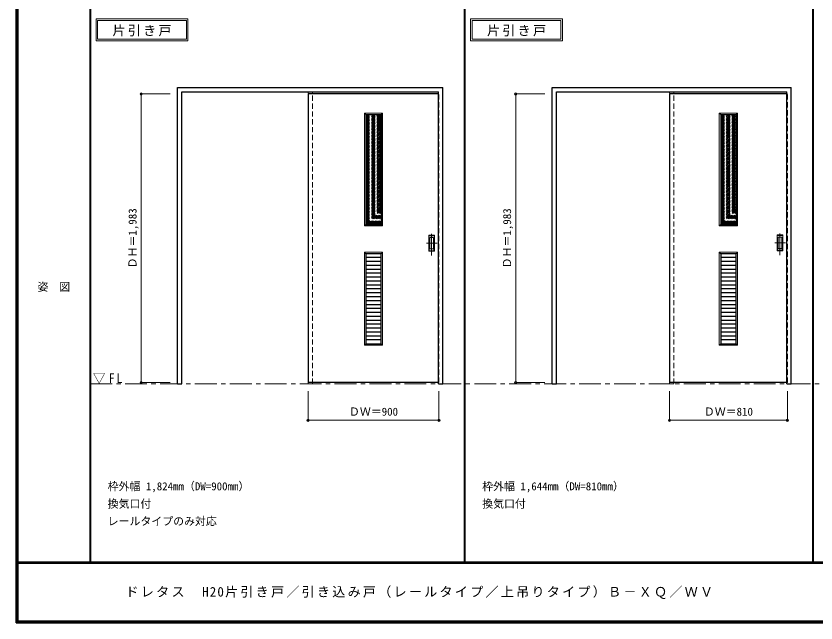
# Model space of a CAD drawing. Units: millimetres, scale not verified. Extents: x -6000 to 5700, y -4307 to 4260.
# Drawn here: x -6000 to -502, y -4205 to -36 of the extents above; entities that cross this region are included whole.
import ezdxf
from ezdxf.enums import TextEntityAlignment as Align

# ---------------------------------------------------------------- set-up
doc = ezdxf.new("R2010")
doc.units = ezdxf.units.MM
doc.header["$LTSCALE"] = 30
doc.header["$PDMODE"] = 32
doc.header["$PDSIZE"] = 15
doc.linetypes.add('CHAIN1', pattern=[8, 5, -1, 1, -1])
doc.linetypes.add('DASHED1', pattern=[1.8, 1.2, -0.6])
for name, color, linetype, lineweight in [('0-1_通り芯', 7, 'CHAIN1', 18), ('0-2_扉', 4, 'DASHED1', 9), ('0-4_枠', 3, 'Continuous', 25), ('0-6_引手', 7, 'Continuous', 18), ('0-A_文字', 7, 'Continuous', 18), ('0-B_寸法', 7, 'Continuous', 9), ('0-C_ハッチ', 4, 'DASHED1', 9), ('F-1_枠', 6, 'Continuous', 40)]:
    doc.layers.add(name, color=color, linetype=linetype, lineweight=lineweight)
doc.layers.add('F-A_文字', color=7, linetype='Continuous')
doc.styles.add('ＭＳ ゴシック', font='')
doc.styles.get('ＭＳ ゴシック').set_extended_font_data('MS Gothic')

msp = doc.modelspace()

# ---------------------------------------------------------------- linework, layer by layer
at = {"layer": '0-1_通り芯'}
msp.add_line((-5490, -2562.5), (5690, -2562.5), dxfattribs=at)
at = {"layer": '0-2_扉'}
for p, q in [((-3993, -571), (-3993, -575)), ((-3096, -571), (-3093, -571)), ((-3093, -2554), (-3093, -571)), ((-1509, -571), (-1509, -575)), ((-702, -571), (-699, -571)), ((-3096, -2554), (-3093, -2554))]:
    msp.add_line(p, q, dxfattribs=at)
at = {"layer": '0-2_扉', "color": 3, "linetype": 'Continuous', "lineweight": 25}
for p, q in [((-3096, -571), (-3993, -571)), ((-3993, -571), (-3993, -2554)), ((-1509, -571), (-1509, -2554)), ((-702, -571), (-1509, -571)), ((-3096, -2554), (-3993, -2554)), ((-702, -2554), (-1509, -2554))]:
    msp.add_line(p, q, dxfattribs=at)
at = {"layer": '0-2_扉'}
msp.add_lwpolyline([(-702, -2554), (-699, -2554), (-699, -571)], dxfattribs=at)
at = {"layer": '0-4_枠'}
for p, q in [((-4890, -2562.5), (-4890, -527.5)), ((-4890, -527.5), (-3066, -527.5)), ((-3066, -2562.5), (-3066, -527.5)), ((-2316, -2562.5), (-2316, -527.5)), ((-2316, -527.5), (-672, -527.5)), ((-672, -2562.5), (-672, -527.5)), ((-4860, -557.5), (-3096, -557.5)), ((-3096, -2562.5), (-3096, -557.5)), ((-2286, -557.5), (-702, -557.5)), ((-702, -2562.5), (-702, -557.5)), ((-3096, -2562.5), (-3066, -2562.5)), ((-702, -2562.5), (-672, -2562.5))]:
    msp.add_line(p, q, dxfattribs=at)
at = {"layer": '0-4_枠', "color": 4, "linetype": 'DASHED1', "lineweight": 9}
for p, q in [((-3993, -2562.5), (-3993, -557.5)), ((-3963, -2562.5), (-3963, -557.5)), ((-1509, -2562.5), (-1509, -557.5)), ((-1479, -2562.5), (-1479, -557.5)), ((-3993, -2562.5), (-3963, -2562.5)), ((-1509, -2562.5), (-1479, -2562.5))]:
    msp.add_line(p, q, dxfattribs=at)
at = {"layer": '0-4_枠'}
for points in [[(-4890, -2562.5), (-4860, -2562.5), (-4860, -557.5)], [(-2316, -2562.5), (-2286, -2562.5), (-2286, -557.5)]]:
    msp.add_lwpolyline(points, dxfattribs=at)
at = {"layer": '0-6_引手', "linetype": 'CHAIN1'}
for p, q in [((-3144, -1681.73), (-3144, -1510.88)), ((-750, -1679.33), (-750, -1508.48)), ((-711.93, -1594.1), (-784.44, -1594.1)), ((-3105.93, -1596.5), (-3178.44, -1596.5))]:
    msp.add_line(p, q, dxfattribs=at)
at = {"layer": '0-6_引手'}
for p, q in [((-731, -1539.1), (-769, -1539.1)), ((-769, -1649.1), (-769, -1539.1)), ((-731, -1649.1), (-731, -1539.1)), ((-3125, -1541.5), (-3163, -1541.5)), ((-3163, -1651.5), (-3163, -1541.5)), ((-3131.5, -1557.5), (-3156.5, -1557.5)), ((-3156.5, -1635.5), (-3156.5, -1557.5)), ((-3131.5, -1635.5), (-3131.5, -1557.5)), ((-3125, -1651.5), (-3125, -1541.5)), ((-737.5, -1555.1), (-762.5, -1555.1)), ((-762.5, -1633.1), (-762.5, -1555.1)), ((-737.5, -1633.1), (-737.5, -1555.1)), ((-3131.5, -1635.5), (-3156.5, -1635.5)), ((-731, -1649.1), (-769, -1649.1)), ((-737.5, -1633.1), (-762.5, -1633.1)), ((-3125, -1651.5), (-3163, -1651.5))]:
    msp.add_line(p, q, dxfattribs=at)
at = {"layer": '0-6_引手', "linetype": 'DASHED1'}
for p, q in [((-3160, -1647.5), (-3160, -1545.5)), ((-766, -1645.1), (-766, -1543.1)), ((-3128, -1647.5), (-3160, -1647.5)), ((-734, -1645.1), (-766, -1645.1))]:
    msp.add_line(p, q, dxfattribs=at)
for points in [[(-3128, -1647.5), (-3128, -1545.5), (-3160, -1545.5)], [(-734, -1645.1), (-734, -1543.1), (-766, -1543.1)]]:
    msp.add_lwpolyline(points, dxfattribs=at)
at = {"layer": '0-A_文字'}
for p, q in [((-5450, -55.5), (-5450, -205.5)), ((-5440, -65.5), (-5440, -195.5)), ((-5440, -65.5), (-4828.97, -65.5)), ((-4828.97, -65.5), (-4828.97, -195.5)), ((-2876, -55.5), (-2876, -205.5)), ((-2866, -65.5), (-2866, -195.5)), ((-2866, -65.5), (-2254.97, -65.5)), ((-2254.97, -65.5), (-2254.97, -195.5)), ((-5450, -205.5), (-4818.97, -205.5)), ((-5440, -195.5), (-4828.97, -195.5)), ((-2876, -205.5), (-2244.97, -205.5)), ((-2866, -195.5), (-2254.97, -195.5))]:
    msp.add_line(p, q, dxfattribs=at)
for points in [[(-5450, -55.5), (-4818.97, -55.5), (-4818.97, -205.5)], [(-2876, -55.5), (-2244.97, -55.5), (-2244.97, -205.5)]]:
    msp.add_lwpolyline(points, dxfattribs=at)
at = {"layer": '0-B_寸法', "color": 4}
for p, q in [((-5140, -571), (-5140, -2554)), ((-5140, -571), (-4940, -571)), ((-2566, -571), (-2566, -2554)), ((-2566, -571), (-2366, -571)), ((-5140, -2554), (-4940, -2554)), ((-2566, -2554), (-2366, -2554)), ((-3993, -2812.5), (-3993, -2612.5)), ((-3093, -2812.5), (-3093, -2612.5)), ((-1509, -2812.5), (-1509, -2612.5)), ((-699, -2812.5), (-699, -2612.5)), ((-3093, -2812.5), (-3993, -2812.5)), ((-699, -2812.5), (-1509, -2812.5))]:
    msp.add_line(p, q, dxfattribs=at)
at = {"layer": '0-B_寸法'}
for p in [(-5140, -571), (-2566, -571), (-5140, -2554), (-2566, -2554), (-3993, -2812.5), (-3093, -2812.5), (-1509, -2812.5), (-699, -2812.5)]:
    msp.add_point(p, dxfattribs=at)
at = {"layer": '0-C_ハッチ', "color": 7, "linetype": 'Continuous', "lineweight": 18}
for p, q in [((-3605.56, -702.5), (-3595.56, -712.5)), ((-3605.56, -702.5), (-3480.56, -702.5)), ((-3480.56, -702.5), (-3490.56, -712.5)), ((-3480.56, -702.5), (-3480.56, -1477.5)), ((-1166.5, -702.5), (-1156.5, -712.5)), ((-1166.5, -702.5), (-1041.5, -702.5)), ((-1041.5, -702.5), (-1051.5, -712.5)), ((-1041.5, -702.5), (-1041.5, -1477.5)), ((-3595.56, -1467.5), (-3605.56, -1477.5)), ((-3490.56, -1467.5), (-3480.56, -1477.5)), ((-1156.5, -1467.5), (-1166.5, -1477.5)), ((-1051.5, -1467.5), (-1041.5, -1477.5)), ((-3605.56, -1658.5), (-3605.56, -2297.5)), ((-3605.56, -1658.5), (-3595.56, -1668.5)), ((-3605.56, -1658.5), (-3480.56, -1658.5)), ((-3480.56, -1658.5), (-3490.56, -1668.5)), ((-3480.56, -1658.5), (-3480.56, -2297.5)), ((-1166.5, -1658.5), (-1166.5, -2297.5)), ((-1166.5, -1658.5), (-1156.5, -1668.5)), ((-1166.5, -1658.5), (-1041.5, -1658.5)), ((-1041.5, -1658.5), (-1051.5, -1668.5)), ((-1041.5, -1658.5), (-1041.5, -2297.5)), ((-3595.56, -2287.5), (-3605.56, -2297.5)), ((-3605.56, -2297.5), (-3480.56, -2297.5)), ((-3490.56, -2287.5), (-3480.56, -2297.5)), ((-1156.5, -2287.5), (-1166.5, -2297.5)), ((-1166.5, -2297.5), (-1041.5, -2297.5)), ((-1051.5, -2287.5), (-1041.5, -2297.5))]:
    msp.add_line(p, q, dxfattribs=at)
at = {"layer": '0-C_ハッチ', "color": 3, "linetype": 'Continuous', "lineweight": 25}
for p, q in [((-3595.56, -712.5), (-3490.56, -712.5)), ((-3595.56, -712.5), (-3595.56, -1467.5)), ((-3490.56, -712.5), (-3490.56, -1467.5)), ((-1156.5, -712.5), (-1051.5, -712.5)), ((-1156.5, -712.5), (-1156.5, -1467.5)), ((-1051.5, -712.5), (-1051.5, -1467.5)), ((-3595.56, -1467.5), (-3490.56, -1467.5)), ((-1156.5, -1467.5), (-1051.5, -1467.5)), ((-3595.56, -1668.5), (-3595.56, -2287.5)), ((-3490.56, -1668.5), (-3595.56, -1668.5)), ((-3490.56, -1695.41), (-3595.56, -1695.41)), ((-3490.56, -2287.5), (-3490.56, -1668.5)), ((-1156.5, -1668.5), (-1156.5, -2287.5)), ((-1051.5, -1668.5), (-1156.5, -1668.5)), ((-1051.5, -1695.41), (-1156.5, -1695.41)), ((-1051.5, -2287.5), (-1051.5, -1668.5)), ((-3490.56, -1722.33), (-3595.56, -1722.33)), ((-3490.56, -1749.24), (-3595.56, -1749.24)), ((-1051.5, -1722.33), (-1156.5, -1722.33)), ((-1051.5, -1749.24), (-1156.5, -1749.24)), ((-3490.56, -1776.15), (-3595.56, -1776.15)), ((-3490.56, -1803.07), (-3595.56, -1803.07)), ((-1051.5, -1776.15), (-1156.5, -1776.15)), ((-1051.5, -1803.07), (-1156.5, -1803.07)), ((-3490.56, -1829.98), (-3595.56, -1829.98)), ((-3490.56, -1856.89), (-3595.56, -1856.89)), ((-1051.5, -1829.98), (-1156.5, -1829.98)), ((-1051.5, -1856.89), (-1156.5, -1856.89)), ((-3490.56, -1883.8), (-3595.56, -1883.8)), ((-3490.56, -1910.72), (-3595.56, -1910.72)), ((-1051.5, -1883.8), (-1156.5, -1883.8)), ((-1051.5, -1910.72), (-1156.5, -1910.72)), ((-3490.56, -1937.63), (-3595.56, -1937.63)), ((-3490.56, -1964.54), (-3595.56, -1964.54)), ((-1051.5, -1937.63), (-1156.5, -1937.63)), ((-1051.5, -1964.54), (-1156.5, -1964.54)), ((-3490.56, -1991.46), (-3595.56, -1991.46)), ((-3490.56, -2018.37), (-3595.56, -2018.37)), ((-1051.5, -1991.46), (-1156.5, -1991.46)), ((-1051.5, -2018.37), (-1156.5, -2018.37)), ((-3490.56, -2045.28), (-3595.56, -2045.28)), ((-3490.56, -2072.2), (-3595.56, -2072.2)), ((-1051.5, -2045.28), (-1156.5, -2045.28)), ((-1051.5, -2072.2), (-1156.5, -2072.2)), ((-3490.56, -2099.11), (-3595.56, -2099.11)), ((-3490.56, -2126.02), (-3595.56, -2126.02)), ((-1051.5, -2099.11), (-1156.5, -2099.11)), ((-1051.5, -2126.02), (-1156.5, -2126.02)), ((-3490.56, -2152.93), (-3595.56, -2152.93)), ((-3490.56, -2179.85), (-3595.56, -2179.85)), ((-1051.5, -2152.93), (-1156.5, -2152.93)), ((-1051.5, -2179.85), (-1156.5, -2179.85)), ((-3490.56, -2206.76), (-3595.56, -2206.76)), ((-3490.56, -2233.67), (-3595.56, -2233.67)), ((-1051.5, -2206.76), (-1156.5, -2206.76)), ((-1051.5, -2233.67), (-1156.5, -2233.67)), ((-3490.56, -2260.59), (-3595.56, -2260.59)), ((-3595.56, -2287.5), (-3490.56, -2287.5)), ((-1051.5, -2260.59), (-1156.5, -2260.59)), ((-1156.5, -2287.5), (-1051.5, -2287.5))]:
    msp.add_line(p, q, dxfattribs=at)
at = {"layer": '0-C_ハッチ'}
for p, q in [((-3595.56, -816.5), (-3491.56, -712.5)), ((-3595.56, -806.6), (-3501.46, -712.5)), ((-3595.56, -796.7), (-3511.36, -712.5)), ((-3595.56, -786.8), (-3521.25, -712.5)), ((-3595.56, -776.9), (-3531.15, -712.5)), ((-3595.56, -767), (-3541.05, -712.5)), ((-3595.56, -757.1), (-3550.95, -712.5)), ((-3595.56, -747.2), (-3560.85, -712.5)), ((-3595.56, -737.3), (-3570.75, -712.5)), ((-3595.56, -727.4), (-3580.65, -712.5)), ((-3595.56, -717.5), (-3590.55, -712.5)), ((-1156.5, -816.5), (-1052.5, -712.5)), ((-1156.5, -806.6), (-1062.4, -712.5)), ((-1156.5, -796.7), (-1072.3, -712.5)), ((-1156.5, -786.8), (-1082.2, -712.5)), ((-1156.5, -776.9), (-1092.1, -712.5)), ((-1156.5, -767), (-1102, -712.5)), ((-1156.5, -757.1), (-1111.9, -712.5)), ((-1156.5, -747.2), (-1121.8, -712.5)), ((-1156.5, -737.3), (-1131.7, -712.5)), ((-1156.5, -727.4), (-1141.59, -712.5)), ((-1156.5, -717.5), (-1151.49, -712.5)), ((-3595.56, -826.4), (-3490.56, -721.4)), ((-3595.56, -836.3), (-3490.56, -731.3)), ((-3595.56, -846.2), (-3490.56, -741.2)), ((-3595.56, -856.1), (-3490.56, -751.1)), ((-3595.56, -866), (-3490.56, -761)), ((-1156.5, -826.4), (-1051.5, -721.4)), ((-1156.5, -836.3), (-1051.5, -731.3)), ((-1156.5, -846.2), (-1051.5, -741.2)), ((-1156.5, -856.1), (-1051.5, -751.1)), ((-1156.5, -866), (-1051.5, -761)), ((-3595.56, -875.9), (-3490.56, -770.9)), ((-3595.56, -885.8), (-3490.56, -780.8)), ((-3595.56, -895.7), (-3490.56, -790.7)), ((-3595.56, -905.6), (-3490.56, -800.6)), ((-3595.56, -915.49), (-3490.56, -810.5)), ((-3595.56, -925.39), (-3490.56, -820.39)), ((-1156.5, -875.9), (-1051.5, -770.9)), ((-1156.5, -885.8), (-1051.5, -780.8)), ((-1156.5, -895.7), (-1051.5, -790.7)), ((-1156.5, -905.6), (-1051.5, -800.6)), ((-1156.5, -915.49), (-1051.5, -810.5)), ((-1156.5, -925.39), (-1051.5, -820.39)), ((-3595.56, -935.29), (-3490.56, -830.29)), ((-3595.56, -945.19), (-3490.56, -840.19)), ((-3595.56, -955.09), (-3490.56, -850.09)), ((-3595.56, -964.99), (-3490.56, -859.99)), ((-3595.56, -974.89), (-3490.56, -869.89)), ((-1156.5, -935.29), (-1051.5, -830.29)), ((-1156.5, -945.19), (-1051.5, -840.19)), ((-1156.5, -955.09), (-1051.5, -850.09)), ((-1156.5, -964.99), (-1051.5, -859.99)), ((-1156.5, -974.89), (-1051.5, -869.89)), ((-3595.56, -984.79), (-3490.56, -879.79)), ((-3595.56, -994.69), (-3490.56, -889.69)), ((-3595.56, -1004.59), (-3490.56, -899.59)), ((-3595.56, -1014.49), (-3490.56, -909.49)), ((-3595.56, -1024.39), (-3490.56, -919.39)), ((-3595.56, -1034.29), (-3490.56, -929.29)), ((-1156.5, -984.79), (-1051.5, -879.79)), ((-1156.5, -994.69), (-1051.5, -889.69)), ((-1156.5, -1004.59), (-1051.5, -899.59)), ((-1156.5, -1014.49), (-1051.5, -909.49)), ((-1156.5, -1024.39), (-1051.5, -919.39)), ((-1156.5, -1034.29), (-1051.5, -929.29)), ((-3595.56, -1044.19), (-3490.56, -939.19)), ((-3595.56, -1054.09), (-3490.56, -949.09)), ((-3595.56, -1063.99), (-3490.56, -958.99)), ((-3595.56, -1073.89), (-3490.56, -968.89)), ((-3595.56, -1083.79), (-3490.56, -978.79)), ((-3595.56, -1093.69), (-3490.56, -988.69)), ((-1156.5, -1044.19), (-1051.5, -939.19)), ((-1156.5, -1054.09), (-1051.5, -949.09)), ((-1156.5, -1063.99), (-1051.5, -958.99)), ((-1156.5, -1073.89), (-1051.5, -968.89)), ((-1156.5, -1083.79), (-1051.5, -978.79)), ((-1156.5, -1093.69), (-1051.5, -988.69)), ((-3595.56, -1103.59), (-3490.56, -998.59)), ((-3595.56, -1113.48), (-3490.56, -1008.48)), ((-3595.56, -1123.38), (-3490.56, -1018.38)), ((-3595.56, -1133.28), (-3490.56, -1028.28)), ((-3595.56, -1143.18), (-3490.56, -1038.18)), ((-1156.5, -1103.59), (-1051.5, -998.59)), ((-1156.5, -1113.48), (-1051.5, -1008.48)), ((-1156.5, -1123.38), (-1051.5, -1018.38)), ((-1156.5, -1133.28), (-1051.5, -1028.28)), ((-1156.5, -1143.18), (-1051.5, -1038.18)), ((-3595.56, -1153.08), (-3490.56, -1048.08)), ((-3595.56, -1162.98), (-3490.56, -1057.98)), ((-3595.56, -1172.88), (-3490.56, -1067.88)), ((-3595.56, -1182.78), (-3490.56, -1077.78)), ((-3595.56, -1192.68), (-3490.56, -1087.68)), ((-3595.56, -1202.58), (-3490.56, -1097.58)), ((-1156.5, -1153.08), (-1051.5, -1048.08)), ((-1156.5, -1162.98), (-1051.5, -1057.98)), ((-1156.5, -1172.88), (-1051.5, -1067.88)), ((-1156.5, -1182.78), (-1051.5, -1077.78)), ((-1156.5, -1192.68), (-1051.5, -1087.68)), ((-1156.5, -1202.58), (-1051.5, -1097.58)), ((-3595.56, -1212.48), (-3490.56, -1107.48)), ((-3595.56, -1222.38), (-3490.56, -1117.38)), ((-3595.56, -1232.28), (-3490.56, -1127.28)), ((-3595.56, -1242.18), (-3490.56, -1137.18)), ((-3595.56, -1252.08), (-3490.56, -1147.08)), ((-1156.5, -1212.48), (-1051.5, -1107.48)), ((-1156.5, -1222.38), (-1051.5, -1117.38)), ((-1156.5, -1232.28), (-1051.5, -1127.28)), ((-1156.5, -1242.18), (-1051.5, -1137.18)), ((-1156.5, -1252.08), (-1051.5, -1147.08)), ((-3595.56, -1261.98), (-3490.56, -1156.98)), ((-3595.56, -1271.88), (-3490.56, -1166.88)), ((-3595.56, -1281.78), (-3490.56, -1176.78)), ((-3595.56, -1291.68), (-3490.56, -1186.68)), ((-3595.56, -1301.58), (-3490.56, -1196.58)), ((-3595.56, -1311.47), (-3490.56, -1206.47)), ((-1156.5, -1261.98), (-1051.5, -1156.98)), ((-1156.5, -1271.88), (-1051.5, -1166.88)), ((-1156.5, -1281.78), (-1051.5, -1176.78)), ((-1156.5, -1291.68), (-1051.5, -1186.68)), ((-1156.5, -1301.58), (-1051.5, -1196.58)), ((-1156.5, -1311.47), (-1051.5, -1206.47)), ((-3595.56, -1321.37), (-3490.56, -1216.37)), ((-3595.56, -1331.27), (-3490.56, -1226.27)), ((-3595.56, -1341.17), (-3490.56, -1236.17)), ((-3595.56, -1351.07), (-3490.56, -1246.07)), ((-3595.56, -1360.97), (-3490.56, -1255.97)), ((-1156.5, -1321.37), (-1051.5, -1216.37)), ((-1156.5, -1331.27), (-1051.5, -1226.27)), ((-1156.5, -1341.17), (-1051.5, -1236.17)), ((-1156.5, -1351.07), (-1051.5, -1246.07)), ((-1156.5, -1360.97), (-1051.5, -1255.97)), ((-3595.56, -1370.87), (-3490.56, -1265.87)), ((-3595.56, -1380.77), (-3490.56, -1275.77)), ((-3595.56, -1390.67), (-3490.56, -1285.67)), ((-3595.56, -1400.57), (-3490.56, -1295.57)), ((-3595.56, -1410.47), (-3490.56, -1305.47)), ((-3595.56, -1420.37), (-3490.56, -1315.37)), ((-1156.5, -1370.87), (-1051.5, -1265.87)), ((-1156.5, -1380.77), (-1051.5, -1275.77)), ((-1156.5, -1390.67), (-1051.5, -1285.67)), ((-1156.5, -1400.57), (-1051.5, -1295.57)), ((-1156.5, -1410.47), (-1051.5, -1305.47)), ((-1156.5, -1420.37), (-1051.5, -1315.37)), ((-3595.56, -1430.27), (-3490.56, -1325.27)), ((-3595.56, -1440.17), (-3490.56, -1335.17)), ((-3595.56, -1450.07), (-3490.56, -1345.07)), ((-3595.56, -1459.97), (-3490.56, -1354.97)), ((-3593.19, -1467.5), (-3490.56, -1364.87)), ((-1156.5, -1430.27), (-1051.5, -1325.27)), ((-1156.5, -1440.17), (-1051.5, -1335.17)), ((-1156.5, -1450.07), (-1051.5, -1345.07)), ((-1156.5, -1459.97), (-1051.5, -1354.97)), ((-1154.13, -1467.5), (-1051.5, -1364.87)), ((-3583.29, -1467.5), (-3490.56, -1374.77)), ((-3573.39, -1467.5), (-3490.56, -1384.67)), ((-3563.49, -1467.5), (-3490.56, -1394.57)), ((-3553.59, -1467.5), (-3490.56, -1404.46)), ((-3543.69, -1467.5), (-3490.56, -1414.36)), ((-3533.79, -1467.5), (-3490.56, -1424.26)), ((-1144.23, -1467.5), (-1051.5, -1374.77)), ((-1134.33, -1467.5), (-1051.5, -1384.67)), ((-1124.43, -1467.5), (-1051.5, -1394.57)), ((-1114.54, -1467.5), (-1051.5, -1404.46)), ((-1104.64, -1467.5), (-1051.5, -1414.36)), ((-1094.74, -1467.5), (-1051.5, -1424.26)), ((-3523.89, -1467.5), (-3490.56, -1434.16)), ((-3513.99, -1467.5), (-3490.56, -1444.06)), ((-3504.09, -1467.5), (-3490.56, -1453.96)), ((-3494.19, -1467.5), (-3490.56, -1463.86)), ((-1084.84, -1467.5), (-1051.5, -1434.16)), ((-1074.94, -1467.5), (-1051.5, -1444.06)), ((-1065.04, -1467.5), (-1051.5, -1453.96)), ((-1055.14, -1467.5), (-1051.5, -1463.86))]:
    msp.add_line(p, q, dxfattribs=at)
at = {"layer": '0-C_ハッチ', "color": 7, "linetype": 'Continuous', "lineweight": 18}
for points in [[(-3480.56, -1477.5), (-3605.56, -1477.5), (-3605.56, -702.5)], [(-1041.5, -1477.5), (-1166.5, -1477.5), (-1166.5, -702.5)]]:
    msp.add_lwpolyline(points, dxfattribs=at)
at = {"layer": 'F-1_枠'}
for p, q in [((-6000, 4175), (-6000, -4205)), ((-5995, 4175), (-5995, -4205)), ((-5990, 4175), (-5990, -4205)), ((-5490, 4175), (-5490, -3790)), ((-2916, -3790), (-2916, 4175)), ((-522, -3790), (-522, 4175)), ((5700, -3790), (-6000, -3790)), ((5700, -3795), (-6000, -3795)), ((5700, -4195), (-6000, -4195)), ((5700, -4200), (-6000, -4200)), ((5700, -4205), (-6000, -4205))]:
    msp.add_line(p, q, dxfattribs=at)

# ---------------------------------------------------------------- texts
at = {"layer": '0-A_文字', "style": 'ＭＳ ゴシック'}
for s, p in [('枠外幅 1,824mm（DW=900mm）', (-5370, -3310)), ('枠外幅 1,644mm（DW=810mm）', (-2796, -3310)), ('換気口付', (-5370, -3430)), ('換気口付', (-2796, -3430)), ('レールタイプのみ対応', (-5370, -3550))]:
    msp.add_text(s, height=54.99, dxfattribs=at).set_placement(p, align=Align.BOTTOM_LEFT)
at = {"layer": '0-A_文字', "char_height": 65.98, "attachment_point": 7, "style": 'ＭＳ ゴシック'}
for s, insert in [('\\T1.17;片引き戸', (-5336.98, -175.5)), ('\\T1.17;片引き戸', (-2762.98, -175.5)), ('\\T1.26;\\W0.95;▽FL', (-5471.25, -2562.5))]:
    msp.add_mtext(s, dxfattribs=dict(at, insert=insert))
at = {"layer": '0-B_寸法', "style": 'ＭＳ ゴシック'}
for p in [(-5155, -1768.75), (-2581, -1768.75)]:
    msp.add_text('ＤＨ＝1,983', height=54.99, rotation=90, dxfattribs=at).set_placement(p, align=Align.BOTTOM_LEFT)
for s, p in [('ＤＷ＝900', (-3711.75, -2797.5)), ('ＤＷ＝810', (-1272.75, -2797.5))]:
    msp.add_text(s, height=54.99, dxfattribs=at).set_placement(p, align=Align.BOTTOM_LEFT)
at = {"layer": 'F-A_文字', "style": 'ＭＳ ゴシック'}
msp.add_text('姿\u3000図', height=54.99, dxfattribs=at).set_placement((-5852.5, -1940.25), align=Align.BOTTOM_LEFT)
at = {"layer": 'F-A_文字', "insert": (-5247.55, -4040), "char_height": 65.98, "attachment_point": 7, "style": 'ＭＳ ゴシック'}
msp.add_mtext('\\T1.17;ドレタス\u3000H20片引き戸／引き込み戸（レールタイプ／上吊りタイプ）Ｂ－ＸＱ／ＷＶ', dxfattribs=at)

doc.saveas('drawing.dxf')
